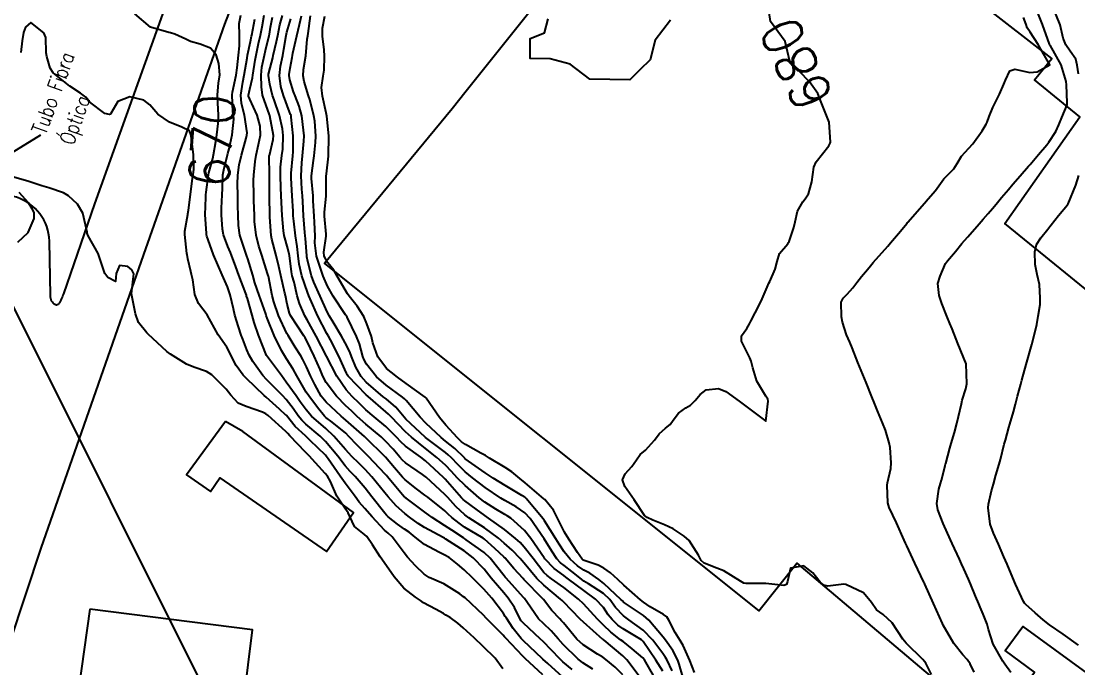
# Model space of a CAD drawing. Header units: metres. Extents: x 298520 to 308411, y 7433745 to 7450750.
# Drawn here: x 300510 to 300615.8, y 7446579.8 to 7446644.5 of the extents above; entities that cross this region are included whole.
import ezdxf
from ezdxf.enums import TextEntityAlignment as Align

# ---------------------------------------------------------------- set-up
doc = ezdxf.new("R2010")
doc.units = ezdxf.units.M
doc.header["$LTSCALE"] = 10
doc.linetypes.add('CONTINUO', pattern=[0])
for name, color, linetype in [('Cotas', 45, 'Continuous'), ('Curvas de Nivel 1m', 11, 'Continuous'), ('Curvas de Nivel 5m', 15, 'Continuous'), ('Edificações', 30, 'Continuous'), ('TEXTO', 45, 'Continuous'), ('Vias Primárias', 230, 'Continuous')]:
    doc.layers.add(name, color=color, linetype=linetype)
doc.styles.add('ROMANS', font='romans', dxfattribs={"height": 0.2})
doc.styles.add('Style-STANDARD', font='STANDARD.shx')

msp = doc.modelspace()

# ---------------------------------------------------------------- linework, layer by layer
at = {"layer": 'Curvas de Nivel 1m', "flags": 128}
for points, elevation in [([(300609.07, 7446579.34), (300608.47, 7446580.18), (300608.26, 7446580.5), (300607.31, 7446582.19), (300606.85, 7446583.64), (300606.71, 7446584.2), (300606.31, 7446585.2), (300606.01, 7446585.9), (300605.87, 7446586.21), (300605.54, 7446587), (300605.03, 7446588.22), (300604.83, 7446588.69), (300604.37, 7446589.73), (300604.14, 7446590.23), (300603.92, 7446590.69), (300603.2, 7446592.24), (300602.42, 7446593.95), (300602.3, 7446594.25), (300601.78, 7446595.61), (300601.65, 7446596.26), (300601.87, 7446597.67), (300602.03, 7446598.26), (300602.12, 7446598.6), (300602.49, 7446600.03), (300602.53, 7446600.21), (300602.55, 7446600.25), (300602.97, 7446601.78), (300603.11, 7446602.24), (300603.42, 7446603.35), (300603.65, 7446604.24), (300603.84, 7446604.94), (300604.13, 7446606.23), (300604.21, 7446606.59), (300604.58, 7446607.72), (300604.66, 7446608.23), (300604.61, 7446610.23), (300603.77, 7446612.24), (300603.19, 7446613.71), (300602.98, 7446614.25), (300602.67, 7446614.99), (300602.17, 7446616.26), (300601.89, 7446617.05), (300601.76, 7446618.26), (300601.99, 7446618.98), (300602.54, 7446620.25), (300602.62, 7446620.37), (300602.74, 7446620.51), (300603.53, 7446621.46), (300604.18, 7446622.24), (300604.44, 7446622.55), (300604.76, 7446622.92), (300605.89, 7446624.21), (300606.31, 7446624.68), (300606.79, 7446625.24), (300607.23, 7446625.76), (300607.59, 7446626.19), (300608.14, 7446626.85), (300608.82, 7446627.66), (300609.26, 7446628.17), (300609.99, 7446629.01), (300610.85, 7446629.98), (300610.93, 7446630.07), (300611, 7446630.15), (300611.84, 7446631.16), (300612.66, 7446632.13), (300612.76, 7446632.25), (300612.88, 7446632.39), (300613.56, 7446633.44), (300613.87, 7446634.12), (300614.17, 7446634.85), (300614.7, 7446636.11), (300614.72, 7446636.32), (300614.63, 7446638.11), (300614.6, 7446638.46), (300614.1, 7446640.12), (300612.99, 7446642.09), (300612.97, 7446642.13), (300612.95, 7446642.18), (300612.23, 7446644.14), (300611.69, 7446645.49)], 682), ([(300615.83, 7446639.22), (300615.72, 7446640.1), (300615.57, 7446640.69), (300614.99, 7446641.47), (300614.56, 7446642.11), (300614.32, 7446642.79), (300613.99, 7446644.12), (300613.26, 7446645.91)], 683), ([(300562.24, 7446579.12), (300560.49, 7446580.75), (300560.26, 7446580.98), (300558.54, 7446582.78), (300558.42, 7446582.92), (300558.29, 7446583.08), (300556.58, 7446584.8), (300556.31, 7446585.08), (300554.46, 7446586.82), (300554.32, 7446586.93), (300553.94, 7446587.21), (300552.34, 7446588.22), (300550.87, 7446588.86), (300550.36, 7446589.17), (300549.5, 7446590.02), (300548.71, 7446590.89), (300548.38, 7446591.31), (300547.17, 7446592.91), (300546.77, 7446593.28), (300546.41, 7446593.59), (300545.18, 7446594.93), (300544.43, 7446595.76), (300543.88, 7446596.39), (300543.46, 7446596.95), (300542.46, 7446598.28), (300541.96, 7446598.98), (300540.77, 7446600.71), (300540.57, 7446600.99), (300540.49, 7446601.08), (300538.97, 7446602.55), (300538.52, 7446602.98), (300538.49, 7446603.01), (300537.47, 7446603.96), (300536.59, 7446605.04), (300536.57, 7446605.07), (300536.54, 7446605.1), (300535.9, 7446605.7), (300534.56, 7446606.89), (300534.36, 7446607.06), (300532.59, 7446608.75), (300532.27, 7446609.08), (300531.55, 7446610.04), (300531.04, 7446611.1), (300530.91, 7446611.4), (300530.62, 7446611.9), (300529.76, 7446613.12), (300528.66, 7446615.13), (300527.79, 7446616.26), (300527.43, 7446617.15), (300527.24, 7446618.62), (300527.1, 7446619.15), (300527.01, 7446619.45), (300526.73, 7446620.72), (300526.65, 7446621.16), (300526.63, 7446621.26), (300526.43, 7446623.16), (300526.43, 7446623.49), (300526.71, 7446625.16), (300526.72, 7446625.23), (300526.79, 7446625.58), (300527, 7446627.16), (300527.19, 7446628.79), (300527.25, 7446629.15), (300527.33, 7446629.64), (300527.28, 7446631.15), (300527.05, 7446632.97), (300527.02, 7446633.15), (300526.88, 7446633.52), (300526.14, 7446633.9), (300524.89, 7446634.4), (300523.74, 7446635.19), (300522.91, 7446636.11), (300522.31, 7446636.6), (300520.92, 7446636.91), (300519.71, 7446636.45), (300519.02, 7446635.25), (300518.98, 7446635.17), (300518.9, 7446635.16), (300518.42, 7446635.25), (300516.91, 7446636.4), (300516.51, 7446636.87), (300516, 7446637.28), (300514.93, 7446637.97), (300513.26, 7446639.32), (300512.96, 7446639.79), (300512.61, 7446640.96), (300512.54, 7446641.33), (300512.51, 7446642.85), (300512.33, 7446643.33), (300511.01, 7446644.35), (300510.47, 7446643.88), (300510.29, 7446643.35), (300510.14, 7446642.51), (300510.01, 7446641.36)], 669), ([(300565.19, 7446579.65), (300564.25, 7446580.41), (300563.93, 7446580.71), (300562.28, 7446582.45), (300561.98, 7446582.73), (300560.3, 7446584.28), (300560.07, 7446584.53), (300559.94, 7446584.76), (300559.4, 7446585.85), (300558.79, 7446586.77), (300558.33, 7446587.33), (300557.08, 7446588.79), (300556.36, 7446589.68), (300555.29, 7446590.81), (300554.38, 7446591.51), (300552.55, 7446592.69), (300552.4, 7446592.78), (300552.27, 7446592.85), (300550.41, 7446593.84), (300549.78, 7446594.25), (300548.92, 7446594.89), (300548.43, 7446595.26), (300547.56, 7446596.03), (300546.78, 7446596.92), (300546.45, 7446597.32), (300545.14, 7446598.93), (300544.48, 7446599.64), (300543.82, 7446600.29), (300543.13, 7446600.96), (300542.82, 7446601.28), (300542.5, 7446601.65), (300541.35, 7446602.98), (300540.53, 7446603.74), (300539.09, 7446605), (300538.55, 7446605.62), (300537.97, 7446606.43), (300537.56, 7446607.03), (300536.58, 7446608.39), (300536.09, 7446609.05), (300534.61, 7446611.06), (300533.79, 7446613.07), (300533.36, 7446614.36), (300533.16, 7446615.08), (300532.68, 7446616.75), (300532.6, 7446617), (300532.58, 7446617.08), (300532.53, 7446617.24), (300531.82, 7446619.09), (300531.53, 7446619.91), (300531.09, 7446621.1), (300530.99, 7446621.36), (300530.74, 7446621.96), (300530.31, 7446623.11), (300530.19, 7446623.68), (300530.1, 7446625.12), (300530.11, 7446625.8), (300530.15, 7446627.12), (300530.18, 7446627.75), (300530.24, 7446629.12), (300530.32, 7446629.63), (300530.69, 7446631.11), (300530.73, 7446631.24), (300530.86, 7446631.71), (300531.17, 7446633.11), (300531.33, 7446634.67), (300531.28, 7446635.1), (300531.23, 7446635.43), (300531.17, 7446637.11), (300531.2, 7446637.38), (300531.57, 7446639.1), (300531.67, 7446639.81), (300531.8, 7446641.1), (300531.9, 7446642.01), (300531.9, 7446643.1), (300531.86, 7446644.24), (300532.04, 7446645.09)], 671), ([(300567.24, 7446579.67), (300566.25, 7446580.31), (300566.04, 7446580.47), (300565.78, 7446580.69), (300564.27, 7446582.16), (300563.78, 7446582.71), (300563.08, 7446583.51), (300562.3, 7446584.24), (300561.82, 7446584.73), (300560.65, 7446586.41), (300560.42, 7446586.75), (300560.32, 7446586.86), (300558.57, 7446588.78), (300558.47, 7446588.89), (300558.36, 7446589.03), (300556.96, 7446590.79), (300556.38, 7446591.35), (300554.58, 7446592.63), (300554.4, 7446592.76), (300554.3, 7446592.82), (300553.14, 7446593.57), (300552.42, 7446594.06), (300551.17, 7446594.86), (300550.43, 7446595.37), (300548.56, 7446596.77), (300548.44, 7446596.86), (300548.43, 7446596.87), (300548.41, 7446596.89), (300548.21, 7446597.13), (300546.7, 7446598.92), (300546.59, 7446599.04), (300546.48, 7446599.17), (300544.81, 7446600.94), (300544.5, 7446601.26), (300543.66, 7446602.1), (300542.85, 7446602.96), (300542.52, 7446603.28), (300541.15, 7446604.37), (300540.54, 7446604.86), (300540.41, 7446604.99), (300539.71, 7446605.84), (300538.82, 7446607.01), (300538.57, 7446607.39), (300537.63, 7446609.02), (300537.25, 7446609.68), (300536.61, 7446610.71), (300536.4, 7446611.04), (300536.1, 7446611.56), (300535.35, 7446613.05), (300534.66, 7446614.77), (300534.57, 7446615.06), (300534.52, 7446615.21), (300533.86, 7446617.07), (300533.44, 7446618.33), (300533.22, 7446619.07), (300532.73, 7446620.71), (300532.64, 7446620.99), (300532.61, 7446621.08), (300532.12, 7446622.47), (300531.94, 7446623.09), (300531.81, 7446624.05), (300531.75, 7446625.1), (300531.73, 7446626.03), (300531.72, 7446627.1), (300531.71, 7446628.2), (300531.74, 7446629.1), (300531.87, 7446630.13), (300532.1, 7446631.09), (300532.57, 7446632.78), (300532.64, 7446633.08), (300532.65, 7446633.31), (300532.39, 7446635.09), (300532.08, 7446636.26), (300532.03, 7446637.09), (300532.24, 7446638.39), (300532.37, 7446639.09), (300532.65, 7446640.77), (300532.71, 7446641.08), (300532.99, 7446642.45), (300533.1, 7446642.97), (300533.12, 7446643.08), (300533.42, 7446644.68)], 672), ([(300570.24, 7446579.11), (300569.48, 7446579.87), (300568.55, 7446580.66), (300568.26, 7446580.87), (300567.73, 7446581.2), (300566.27, 7446582.13), (300565.66, 7446582.69), (300564.3, 7446584.31), (300564.12, 7446584.52), (300563.93, 7446584.71), (300563.13, 7446585.54), (300562.32, 7446586.64), (300562.26, 7446586.73), (300560.35, 7446588.66), (300560.27, 7446588.75), (300559.34, 7446589.74), (300558.46, 7446590.78), (300558.42, 7446590.83), (300558.37, 7446590.87), (300557.43, 7446591.75), (300556.4, 7446592.69), (300556.26, 7446592.8), (300554.41, 7446593.9), (300553.86, 7446594.27), (300553.15, 7446594.84), (300552.78, 7446595.19), (300552.43, 7446595.51), (300550.73, 7446596.87), (300550.45, 7446597.08), (300549.61, 7446597.73), (300548.47, 7446598.63), (300548.21, 7446598.89), (300547.4, 7446599.82), (300546.49, 7446600.89), (300546.46, 7446600.92), (300544.51, 7446602.84), (300544.46, 7446602.89), (300544.41, 7446602.94), (300542.54, 7446604.57), (300542.07, 7446604.97), (300540.56, 7446606.39), (300540.08, 7446606.99), (300539.42, 7446608.16), (300539.01, 7446609.01), (300538.6, 7446609.91), (300538.24, 7446610.64), (300538.02, 7446611.02), (300537.47, 7446611.88), (300536.75, 7446613.04), (300536.64, 7446613.26), (300535.81, 7446615.05), (300535.32, 7446616.41), (300535.15, 7446617.06), (300534.79, 7446618.98), (300534.77, 7446619.06), (300534.71, 7446619.26), (300534.12, 7446621.07), (300533.82, 7446621.99), (300533.56, 7446623.07), (300533.41, 7446624.44), (300533.38, 7446625.07), (300533.34, 7446626.53), (300533.33, 7446627.07), (300533.3, 7446628.6), (300533.32, 7446629.08), (300533.46, 7446630.46), (300533.55, 7446631.07), (300533.8, 7446632.14), (300534, 7446633.07), (300533.97, 7446633.99), (300533.65, 7446635.07), (300532.92, 7446636.7), (300532.81, 7446636.97), (300532.8, 7446637.08), (300532.93, 7446637.68), (300533.2, 7446638.82), (300533.23, 7446639.08), (300533.45, 7446640.59), (300533.55, 7446641.07), (300533.8, 7446642.25), (300533.98, 7446643.07), (300534.15, 7446643.93), (300534.36, 7446645.07)], 673), ([(300571.99, 7446578.86), (300570.64, 7446580.63), (300570.26, 7446581.01), (300568.37, 7446582.57), (300568.28, 7446582.64), (300568.26, 7446582.66), (300566.3, 7446584.37), (300565.99, 7446584.68), (300564.32, 7446586.41), (300564.18, 7446586.56), (300564.02, 7446586.7), (300562.34, 7446588.07), (300561.66, 7446588.74), (300560.37, 7446590.3), (300560.16, 7446590.54), (300559.97, 7446590.76), (300559.18, 7446591.57), (300558.39, 7446592.3), (300557.8, 7446592.79), (300556.41, 7446593.81), (300554.85, 7446594.82), (300554.43, 7446595.12), (300553.55, 7446595.95), (300552.73, 7446596.85), (300552.45, 7446597.15), (300550.58, 7446598.87), (300550.47, 7446598.96), (300550.2, 7446599.14), (300548.49, 7446600.32), (300548.19, 7446600.6), (300547.93, 7446600.9), (300547.26, 7446601.67), (300546.51, 7446602.49), (300546.06, 7446602.92), (300544.53, 7446604.2), (300543.68, 7446604.95), (300543.09, 7446605.51), (300542.55, 7446606.02), (300541.61, 7446606.98), (300540.58, 7446608.36), (300540.24, 7446608.99), (300539.95, 7446609.64), (300539.36, 7446611), (300538.63, 7446612.51), (300538.45, 7446612.83), (300538.33, 7446613.01), (300537.69, 7446613.98), (300537, 7446615.04), (300536.89, 7446615.27), (300536.67, 7446616.2), (300536.49, 7446617.04), (300536.43, 7446617.3), (300536.03, 7446619.05), (300535.82, 7446619.96), (300535.56, 7446621.05), (300535.14, 7446622.67), (300535.06, 7446623.06), (300534.94, 7446624.9), (300534.93, 7446625.06), (300534.9, 7446626.96), (300534.9, 7446627.06), (300534.88, 7446629.02), (300534.88, 7446629.06), (300534.87, 7446631.04), (300534.88, 7446631.06), (300535.28, 7446632.65), (300535.29, 7446633.06), (300534.93, 7446635.03), (300534.92, 7446635.06), (300534.9, 7446635.11), (300534.18, 7446637.07), (300534.09, 7446637.91), (300534.07, 7446639.07), (300534.14, 7446639.89), (300534.39, 7446641.07), (300534.5, 7446641.54), (300534.85, 7446643.06), (300534.88, 7446643.18), (300535.01, 7446643.88), (300535.19, 7446644.89)], 674), ([(300574.24, 7446579.5), (300573.54, 7446580.6), (300572.28, 7446582.45), (300572.11, 7446582.61), (300570.29, 7446583.72), (300569.76, 7446584.1), (300569.18, 7446584.65), (300568.78, 7446585.13), (300568.31, 7446585.84), (300567.53, 7446586.67), (300566.34, 7446587.54), (300564.81, 7446588.7), (300564.56, 7446588.9), (300564.36, 7446589.04), (300563.39, 7446589.74), (300562.44, 7446590.73), (300562.41, 7446590.77), (300562.37, 7446590.83), (300561.04, 7446592.74), (300560.4, 7446593.54), (300559.03, 7446594.77), (300558.66, 7446595.01), (300558.43, 7446595.15), (300557.53, 7446595.69), (300556.44, 7446596.4), (300555.88, 7446596.81), (300554.46, 7446598.04), (300553.68, 7446598.83), (300553.09, 7446599.46), (300552.49, 7446600.08), (300551.63, 7446600.86), (300550.5, 7446601.76), (300549.1, 7446602.88), (300548.52, 7446603.41), (300547.07, 7446604.91), (300546.81, 7446605.18), (300546.55, 7446605.42), (300544.76, 7446606.94), (300544.57, 7446607.12), (300542.77, 7446608.97), (300542.69, 7446609.07), (300542.6, 7446609.29), (300541.82, 7446610.98), (300540.99, 7446612.63), (300540.79, 7446612.99), (300540.64, 7446613.26), (300539.72, 7446615), (300538.96, 7446616.73), (300538.84, 7446617.01), (300538.69, 7446617.37), (300538.13, 7446619.02), (300537.87, 7446620.17), (300537.78, 7446621.02), (300537.66, 7446621.94), (300537.49, 7446623.03), (300537.32, 7446624.48), (300537.28, 7446625.03), (300537.26, 7446625.5), (300537.17, 7446627.03), (300537.06, 7446628.8), (300537.06, 7446629.04), (300537.07, 7446629.27), (300537.22, 7446631.03), (300537.25, 7446631.43), (300537.26, 7446633.03), (300537.07, 7446634.87), (300537.05, 7446635.04), (300537.01, 7446635.15), (300536.91, 7446635.41), (300536.29, 7446637.05), (300536.03, 7446637.95), (300535.91, 7446639.05), (300536.01, 7446640), (300536.22, 7446641.05), (300536.33, 7446641.69), (300536.57, 7446643.04), (300536.64, 7446643.4), (300537.02, 7446644.73)], 676), ([(300575.19, 7446579.52), (300574.69, 7446580.58), (300574.53, 7446580.86), (300574.26, 7446581.25), (300573.26, 7446582.6), (300572.29, 7446583.6), (300570.84, 7446584.62), (300570.31, 7446585.01), (300569.53, 7446585.85), (300568.94, 7446586.65), (300568.33, 7446587.24), (300566.82, 7446588.21), (300566.35, 7446588.49), (300566.1, 7446588.68), (300565.13, 7446589.46), (300564.37, 7446590.04), (300564, 7446590.33), (300563.65, 7446590.71), (300563.15, 7446591.49), (300562.39, 7446592.73), (300560.97, 7446594.74), (300560.43, 7446595.32), (300559.59, 7446595.91), (300558.44, 7446596.55), (300558.05, 7446596.78), (300556.46, 7446597.85), (300555.21, 7446598.81), (300554.48, 7446599.43), (300553.77, 7446600.12), (300553.08, 7446600.84), (300552.78, 7446601.13), (300552.5, 7446601.36), (300550.63, 7446602.75), (300550.51, 7446602.84), (300550.48, 7446602.87), (300548.54, 7446604.7), (300548.37, 7446604.89), (300547.53, 7446605.89), (300546.56, 7446606.71), (300546.28, 7446606.92), (300544.58, 7446608.37), (300544.06, 7446608.95), (300543.53, 7446609.88), (300543.09, 7446610.96), (300542.96, 7446611.31), (300542.62, 7446612.01), (300542.09, 7446612.98), (300541.25, 7446614.39), (300540.89, 7446614.99), (300540.67, 7446615.42), (300539.95, 7446617), (300539.32, 7446618.38), (300539.09, 7446619.01), (300538.73, 7446620.46), (300538.64, 7446620.92), (300538.63, 7446621.01), (300538.49, 7446622.75), (300538.45, 7446623.01), (300538.42, 7446623.36), (300538.31, 7446625.02), (300538.22, 7446626.45), (300538.19, 7446627.02), (300538.14, 7446627.69), (300538.08, 7446629.02), (300538.14, 7446630.31), (300538.21, 7446631.02), (300538.34, 7446632.49), (300538.35, 7446633.02), (300538.31, 7446633.59), (300538.14, 7446635.02), (300537.88, 7446636), (300537.45, 7446637.03), (300537.3, 7446637.41), (300536.94, 7446638.61), (300536.85, 7446639.04), (300536.85, 7446639.14), (300536.95, 7446639.78), (300537.16, 7446640.85), (300537.19, 7446641.04), (300537.23, 7446641.29), (300537.62, 7446643.03), (300537.89, 7446644.14), (300538.09, 7446645.02)], 677), ([(300576.24, 7446578.91), (300575.88, 7446580.2), (300575.75, 7446580.57), (300575.25, 7446581.56), (300574.52, 7446582.59), (300574.28, 7446582.89), (300572.84, 7446584.6), (300572.31, 7446585.05), (300571.03, 7446585.91), (300570.32, 7446586.39), (300570.2, 7446586.51), (300570.09, 7446586.63), (300568.35, 7446588.26), (300567.85, 7446588.66), (300566.95, 7446589.27), (300566.36, 7446589.59), (300565.71, 7446590.03), (300564.97, 7446590.69), (300564.38, 7446591.41), (300563.88, 7446592.2), (300563.56, 7446592.71), (300562.42, 7446594.52), (300562.27, 7446594.73), (300561.42, 7446595.76), (300560.58, 7446596.75), (300560.44, 7446596.87), (300560.14, 7446597.06), (300558.46, 7446598.04), (300557.26, 7446598.79), (300556.48, 7446599.32), (300554.82, 7446600.48), (300554.49, 7446600.73), (300554.45, 7446600.77), (300554.4, 7446600.82), (300553.43, 7446601.76), (300552.51, 7446602.5), (300552.08, 7446602.85), (300550.53, 7446604.29), (300549.97, 7446604.88), (300548.56, 7446606.54), (300548.39, 7446606.73), (300548.19, 7446606.9), (300546.58, 7446608.08), (300545.61, 7446608.93), (300544.61, 7446610.18), (300544.33, 7446610.67), (300544.23, 7446610.95), (300543.89, 7446612.22), (300543.6, 7446612.96), (300542.66, 7446614.87), (300542.61, 7446614.97), (300542.51, 7446615.13), (300541.28, 7446616.98), (300540.7, 7446618), (300540.28, 7446618.99), (300540.02, 7446619.7), (300539.61, 7446621), (300539.44, 7446622.31), (300539.45, 7446623), (300539.39, 7446624.38), (300539.35, 7446625), (300539.28, 7446626.52), (300539.26, 7446627.01), (300539.09, 7446628.75), (300539.09, 7446629.01), (300539.29, 7446630.56), (300539.35, 7446631.01), (300539.51, 7446632.36), (300539.52, 7446633), (300539.43, 7446634.47), (300539.34, 7446635.01), (300538.92, 7446636.64), (300538.84, 7446636.93), (300538.81, 7446637.01), (300538.35, 7446638.44), (300538.25, 7446639.02), (300538.31, 7446639.66), (300538.54, 7446641.02), (300538.67, 7446642.7), (300538.73, 7446643.01), (300538.77, 7446643.24), (300538.99, 7446645.01)], 678), ([(300577.43, 7446579.36), (300576.96, 7446580.55), (300576.27, 7446582.04), (300576.09, 7446582.39), (300575.99, 7446582.56), (300575.5, 7446583.36), (300574.85, 7446584.58), (300574.64, 7446584.92), (300574.31, 7446585.15), (300573, 7446585.91), (300572.32, 7446586.37), (300572, 7446586.61), (300570.34, 7446588.07), (300569.75, 7446588.64), (300569.02, 7446589.31), (300568.36, 7446589.77), (300567.77, 7446590.07), (300566.37, 7446590.54), (300566.28, 7446590.59), (300566.19, 7446590.68), (300565.72, 7446591.34), (300564.85, 7446592.7), (300564.4, 7446593.39), (300563.74, 7446594.71), (300563.31, 7446595.6), (300562.44, 7446596.66), (300562.36, 7446596.73), (300560.47, 7446598.32), (300559.95, 7446598.76), (300559.14, 7446599.43), (300558.48, 7446599.84), (300556.92, 7446600.8), (300556.5, 7446601.04), (300556.03, 7446601.27), (300554.51, 7446602.14), (300554.11, 7446602.43), (300553.69, 7446602.83), (300552.53, 7446604.08), (300551.89, 7446604.86), (300550.56, 7446606.77), (300550.47, 7446606.87), (300548.58, 7446608.25), (300547.71, 7446608.9), (300547.06, 7446609.37), (300546.6, 7446609.75), (300545.73, 7446610.93), (300545.23, 7446612.33), (300545.09, 7446612.94), (300544.65, 7446614.21), (300544.32, 7446614.95), (300543.68, 7446615.97), (300542.86, 7446616.97), (300542.69, 7446617.21), (300541.67, 7446618.98), (300541.32, 7446619.58), (300540.73, 7446620.31), (300540.38, 7446620.99), (300540.33, 7446621.4), (300540.57, 7446622.99), (300540.58, 7446623.17), (300540.39, 7446624.99), (300540.39, 7446625.39), (300540.55, 7446626.99), (300540.56, 7446627.24), (300540.58, 7446628.99), (300540.6, 7446629.23), (300540.81, 7446630.99), (300540.81, 7446631.03), (300540.84, 7446632.99), (300540.84, 7446633.02), (300540.62, 7446634.99), (300540.57, 7446635.33), (300540.21, 7446637), (300540.09, 7446637.84), (300540.25, 7446639), (300540.37, 7446639.58), (300540.41, 7446641), (300540.36, 7446641.62), (300540.19, 7446643), (300540.21, 7446643.79), (300540.43, 7446645)], 679), ([(300605.4, 7446579.37), (300604.99, 7446580.22), (300604.69, 7446580.65), (300604.26, 7446581.13), (300603.37, 7446582.24), (300602.3, 7446584.09), (300602.22, 7446584.25), (300601.64, 7446585.59), (300601.34, 7446586.26), (300600.45, 7446588.18), (300600.4, 7446588.28), (300600.39, 7446588.31), (300600.35, 7446588.38), (300599.48, 7446590.29), (300598.66, 7446592.02), (300598.53, 7446592.3), (300598.4, 7446592.6), (300597.62, 7446594.31), (300596.89, 7446595.86), (300596.76, 7446596.32), (300596.7, 7446598.07), (300596.73, 7446598.32), (300597.06, 7446599.74), (300597.11, 7446600.31), (300596.98, 7446601.84), (300596.91, 7446602.32), (300596.53, 7446603.57), (300596.23, 7446604.32), (300595.74, 7446605.52), (300595.41, 7446606.34), (300595.16, 7446606.93), (300594.58, 7446608.35), (300593.77, 7446610.36), (300593.18, 7446611.81), (300592.95, 7446612.37), (300592.64, 7446613.11), (300592.22, 7446614.37), (300592.13, 7446614.91), (300592.11, 7446616.38), (300592.29, 7446616.77), (300592.69, 7446617.2), (300593.25, 7446617.81), (300593.67, 7446618.36), (300594.12, 7446618.94), (300594.72, 7446619.65), (300595.04, 7446620.03), (300595.31, 7446620.34), (300596.75, 7446621.98), (300596.91, 7446622.16), (300597.04, 7446622.32), (300597.83, 7446623.25), (300598.71, 7446624.3), (300598.74, 7446624.34), (300598.78, 7446624.39), (300600.44, 7446626.28), (300600.81, 7446626.71), (300601.52, 7446627.56), (300602.03, 7446628.26), (300602.36, 7446628.72), (300602.84, 7446629.2), (300603.36, 7446629.73), (300603.71, 7446630.24), (300604.13, 7446630.97), (300604.87, 7446631.77), (300605.27, 7446632.22), (300606.2, 7446633.52), (300606.6, 7446634.2), (300606.7, 7446634.4), (300606.9, 7446634.95), (300607.26, 7446635.85), (300607.43, 7446636.19), (300607.93, 7446637.19), (300608.37, 7446638.19), (300608.55, 7446638.58), (300608.96, 7446639.51), (300609.47, 7446639.67), (300610.96, 7446639.35), (300611.69, 7446639.42), (300612.97, 7446640.13), (300611.79, 7446642.14), (300611.01, 7446643.4), (300610.69, 7446643.83), (300610.59, 7446644.16), (300610.35, 7446644.84)], 681), ([(300558.24, 7446579.72), (300557.47, 7446580.79), (300556.27, 7446581.95), (300555.36, 7446582.81), (300554.29, 7446583.82), (300553.75, 7446584.28), (300552.96, 7446584.84), (300552.55, 7446585.09), (300552.31, 7446585.24), (300551.49, 7446585.68), (300550.32, 7446586.33), (300549.99, 7446586.54), (300549.5, 7446586.88), (300548.34, 7446587.8), (300547.38, 7446588.91), (300546.37, 7446590.35), (300545.97, 7446590.92), (300545.2, 7446592.12), (300544.64, 7446592.94), (300544.4, 7446593.15), (300543.4, 7446593.94), (300542.95, 7446594.96), (300542.77, 7446595.31), (300542.43, 7446595.78), (300541.64, 7446596.98), (300541, 7446598.45), (300540.69, 7446598.99), (300540.48, 7446599.26), (300538.85, 7446601.01), (300538.5, 7446601.37), (300536.92, 7446603.03), (300536.72, 7446603.24), (300536.53, 7446603.44), (300534.75, 7446605.06), (300534.54, 7446605.22), (300534.21, 7446605.4), (300532.55, 7446605.94), (300531.75, 7446606.29), (300531.03, 7446607.1), (300530.57, 7446607.7), (300529.13, 7446609.12), (300528.6, 7446609.45), (300527.32, 7446609.87), (300526.6, 7446610.2), (300525, 7446611.18), (300524.62, 7446611.46), (300522.77, 7446613.2), (300522.64, 7446613.33), (300521.8, 7446614.36), (300521.49, 7446615.22), (300521.34, 7446615.89), (300521.09, 7446617.22), (300521.26, 7446618.67), (300521.31, 7446619.22), (300521.12, 7446619.62), (300520.72, 7446619.95), (300519.9, 7446620.06), (300519.54, 7446619.24), (300519.5, 7446618.44), (300518.71, 7446618.86), (300518.41, 7446619.25), (300518.24, 7446619.74), (300517.74, 7446621.26), (300516.75, 7446623.02), (300516.68, 7446623.19), (300516.66, 7446623.27), (300516.66, 7446623.37), (300516.23, 7446625.28), (300515.68, 7446626.17), (300514.8, 7446627.01), (300514.28, 7446627.31), (300512.81, 7446627.82), (300512.11, 7446628.03), (300510.82, 7446628.45), (300509.3, 7446628.89)], 668), ([(300615.85, 7446582.09), (300614.29, 7446583.2), (300612.95, 7446584.12), (300612.31, 7446584.61), (300611.5, 7446585.33), (300610.58, 7446586.16), (300610.44, 7446586.27), (300610.33, 7446586.44), (300609.55, 7446588.17), (300608.93, 7446589.61), (300608.69, 7446590.18), (300608.38, 7446590.91), (300607.82, 7446592.19), (300607.32, 7446593.28), (300607.01, 7446594.19), (300606.81, 7446595.83), (300606.84, 7446596.2), (300607.14, 7446597.51), (300607.33, 7446598.19), (300607.58, 7446599.08), (300607.9, 7446600.19), (300608.03, 7446600.66), (300608.41, 7446602.18), (300608.43, 7446602.27), (300608.52, 7446602.57), (300608.88, 7446603.84), (300608.98, 7446604.18), (300609.32, 7446605.41), (300609.52, 7446606.17), (300609.74, 7446607), (300610.06, 7446608.17), (300610.17, 7446608.58), (300610.61, 7446610.16), (300611.16, 7446612.15), (300611.48, 7446613.31), (300611.66, 7446614.14), (300611.81, 7446615), (300611.99, 7446616.14), (300612.02, 7446616.8), (300611.94, 7446618.14), (300611.72, 7446619.14), (300611.49, 7446620.14), (300611.46, 7446621.42), (300611.65, 7446622.14), (300612.08, 7446622.81), (300612.77, 7446623.68), (300612.96, 7446623.94), (300613.09, 7446624.13), (300613.85, 7446625.06), (300614.73, 7446626.11), (300614.77, 7446626.15), (300614.8, 7446626.22), (300615.57, 7446628.1), (300615.87, 7446629.06)], 683), ([(300509.71, 7446622.4), (300510.75, 7446623.35), (300511.36, 7446624.75), (300511.35, 7446625.34), (300511.16, 7446625.72), (300510.79, 7446626.33), (300509.86, 7446627.36)], 667)]:
    msp.add_lwpolyline(points, dxfattribs=dict(at, elevation=elevation))
at = {"layer": 'Curvas de Nivel 5m', "flags": 128}
for points, elevation in [([(300601.13, 7446579.15), (300600.58, 7446580.28), (300600.44, 7446580.46), (300600.26, 7446580.64), (300598.59, 7446582.3), (300598.28, 7446582.68), (300597.18, 7446584.31), (300596.31, 7446585.16), (300595.62, 7446585.63), (300595.13, 7446586.34), (300594.34, 7446587.33), (300592.56, 7446588.16), (300592.35, 7446588.19), (300590.75, 7446587.99), (300590.35, 7446588.08), (300589.99, 7446588.4), (300589.26, 7446589.31), (300588.37, 7446590.02), (300587.02, 7446589.78), (300586.71, 7446588.44), (300586.64, 7446588.14), (300586.35, 7446588.06), (300584.57, 7446588.24), (300584.35, 7446588.26), (300582.59, 7446588.25), (300582.35, 7446588.29), (300582.02, 7446588.49), (300580.36, 7446589.52), (300579.65, 7446589.8), (300578.37, 7446590.29), (300578.1, 7446590.54), (300577.82, 7446591.1), (300576.88, 7446592.56), (300576.4, 7446593), (300575.27, 7446593.72), (300574.42, 7446594.12), (300573.26, 7446594.6), (300572.67, 7446594.85), (300572.43, 7446595.05), (300571.38, 7446596.62), (300570.46, 7446597.96), (300570.2, 7446598.63), (300570.48, 7446599.23), (300571.15, 7446599.96), (300571.63, 7446600.62), (300571.97, 7446601.14), (300572.5, 7446601.59), (300573.43, 7446602.6), (300573.89, 7446603.22), (300574.53, 7446603.77), (300574.97, 7446604.14), (300575.3, 7446604.57), (300575.83, 7446605.28), (300576.56, 7446605.82), (300577.02, 7446606.09), (300577.48, 7446606.55), (300577.98, 7446607.14), (300578.58, 7446607.61), (300579.81, 7446607.76), (300580.57, 7446607.46), (300581.9, 7446606.5), (300582.56, 7446605.99), (300584.54, 7446604.47), (300584.8, 7446606.47), (300584.76, 7446606.67), (300584.57, 7446606.97), (300583.64, 7446608.48), (300583.27, 7446609.82), (300583.09, 7446610.48), (300582.96, 7446610.83), (300582.62, 7446611.47), (300582.12, 7446612.5), (300582.11, 7446613.03), (300582.65, 7446613.74), (300582.92, 7446614.22), (300583.04, 7446614.48), (300583.5, 7446615.31), (300584.09, 7446616.47), (300584.7, 7446617.88), (300584.87, 7446618.29), (300584.95, 7446618.46), (300585.48, 7446619.7), (300585.7, 7446620.45), (300585.94, 7446621.25), (300586.75, 7446622.21), (300586.84, 7446622.35), (300586.88, 7446622.44), (300587.35, 7446623.86), (300587.49, 7446624.43), (300587.74, 7446625.49), (300588.25, 7446626.43), (300588.5, 7446626.73), (300588.81, 7446627.23), (300589.16, 7446628.41), (300589.37, 7446629.88), (300589.6, 7446630.41), (300590.87, 7446632.01), (300590.99, 7446632.27), (300591.02, 7446632.39), (300590.89, 7446634.39), (300590.09, 7446636.4), (300589.77, 7446637.24), (300588.94, 7446638.42), (300586.97, 7446640.44), (300586.49, 7446642.45), (300585.01, 7446644.46), (300584.71, 7446646.47)], 680), ([(300564.23, 7446578.87), (300562.73, 7446580.24), (300562.25, 7446580.68), (300562.2, 7446580.73), (300560.28, 7446582.55), (300560.09, 7446582.75), (300559.28, 7446583.75), (300558.6, 7446584.78), (300558.49, 7446584.96), (300558.31, 7446585.25), (300557.14, 7446586.79), (300556.34, 7446587.7), (300555.2, 7446588.81), (300554.36, 7446589.62), (300553.72, 7446590.18), (300552.86, 7446590.84), (300552.38, 7446591.13), (300551.85, 7446591.39), (300550.39, 7446592.16), (300549.47, 7446592.88), (300548.88, 7446593.37), (300548.41, 7446593.7), (300547.71, 7446594.2), (300546.78, 7446594.91), (300546.59, 7446595.08), (300546.43, 7446595.27), (300545.15, 7446596.93), (300544.46, 7446597.8), (300543.47, 7446598.95), (300542.98, 7446599.46), (300542.48, 7446600.01), (300541.73, 7446600.98), (300540.51, 7446602.46), (300539.98, 7446603), (300538.53, 7446604.2), (300538.12, 7446604.59), (300537.77, 7446605.02), (300537.26, 7446605.74), (300536.56, 7446606.64), (300536.19, 7446607.04), (300534.59, 7446608.64), (300534.22, 7446609.06), (300533.24, 7446610.44), (300532.86, 7446611.08), (300532.62, 7446611.62), (300532.22, 7446612.68), (300532.07, 7446613.09), (300531.8, 7446613.93), (300531.44, 7446615.1), (300531.28, 7446615.71), (300530.95, 7446617.11), (300530.7, 7446617.92), (300530.17, 7446619.12), (300529.72, 7446620.12), (300529.31, 7446621.12), (300528.75, 7446622.62), (300528.61, 7446622.99), (300528.59, 7446623.13), (300528.58, 7446623.3), (300528.47, 7446625.13), (300528.51, 7446626.85), (300528.54, 7446627.13), (300528.57, 7446627.37), (300528.8, 7446629.13), (300528.83, 7446629.31), (300529.22, 7446630.76), (300529.3, 7446631.13), (300529.53, 7446632.46), (300529.64, 7446633.12), (300529.76, 7446634.25), (300529.78, 7446635.12), (300529.73, 7446636.3), (300529.69, 7446637.12), (300529.79, 7446638.27), (300529.93, 7446639.12), (300529.84, 7446640.25), (300529.57, 7446641.12), (300528.98, 7446641.8), (300527.95, 7446642.17), (300526.99, 7446642.45), (300526.51, 7446642.68), (300525.41, 7446643.17), (300525, 7446643.32), (300524.83, 7446643.35), (300523, 7446643.9), (300521.43, 7446645.22)], 670), ([(300573.6, 7446578.6), (300572.69, 7446580.16), (300572.42, 7446580.61), (300572.26, 7446580.81), (300571.17, 7446581.72), (300570.28, 7446582.44), (300570.03, 7446582.63), (300569.04, 7446583.4), (300568.3, 7446584.07), (300567.71, 7446584.67), (300566.32, 7446586.21), (300565.82, 7446586.69), (300564.34, 7446587.84), (300563.12, 7446588.72), (300562.68, 7446589.05), (300562.36, 7446589.36), (300561.27, 7446590.74), (300560.38, 7446591.88), (300559.97, 7446592.34), (300559.5, 7446592.76), (300558.41, 7446593.65), (300556.8, 7446594.8), (300556.43, 7446595.06), (300555.56, 7446595.68), (300554.44, 7446596.51), (300554.28, 7446596.66), (300554.12, 7446596.82), (300552.47, 7446598.69), (300552.32, 7446598.85), (300550.49, 7446600.51), (300550.03, 7446600.87), (300548.5, 7446601.98), (300548.04, 7446602.43), (300547.6, 7446602.9), (300546.53, 7446603.94), (300545.37, 7446604.93), (300544.55, 7446605.63), (300543.88, 7446606.27), (300543.16, 7446606.96), (300542.57, 7446607.61), (300541.62, 7446608.98), (300540.61, 7446610.99), (300539.57, 7446613), (300538.66, 7446614.61), (300538.43, 7446615.01), (300537.89, 7446616.24), (300537.68, 7446617.03), (300537.35, 7446618.38), (300537.17, 7446619.03), (300537.09, 7446619.41), (300536.91, 7446621.04), (300536.88, 7446621.19), (300536.74, 7446621.75), (300536.37, 7446623.04), (300536.29, 7446623.51), (300536.17, 7446625.05), (300536.14, 7446625.7), (300536.07, 7446627.05), (300536.04, 7446627.82), (300535.99, 7446629.05), (300536, 7446629.89), (300536.12, 7446631.05), (300536.22, 7446631.69), (300536.28, 7446633.05), (300536.21, 7446633.72), (300535.9, 7446635.05), (300535.36, 7446636.62), (300535.2, 7446637.06), (300534.93, 7446638.2), (300534.8, 7446639.06), (300534.8, 7446639.2), (300534.95, 7446639.81), (300535.22, 7446640.81), (300535.28, 7446641.06), (300535.6, 7446642.44), (300535.72, 7446643.05), (300535.93, 7446644.13), (300536.19, 7446645.04)], 675), ([(300575.01, 7446644.58), (300573.49, 7446642.6), (300572.97, 7446640.61), (300571.96, 7446639.62), (300570.94, 7446638.63), (300568.94, 7446638.65), (300566.94, 7446638.68), (300564.97, 7446640.2), (300562.97, 7446640.73), (300560.97, 7446640.75), (300560.99, 7446642.75), (300562.41, 7446643.32), (300562.79, 7446644.73)], 680)]:
    msp.add_lwpolyline(points, dxfattribs=dict(at, elevation=elevation))
at = {"layer": 'Edificações'}
for points in [[(300569.34, 7446655.97), (300554.58, 7446637.48), (300553.17, 7446635.72), (300540.4, 7446620.26), (300583.86, 7446585.51), (300587.67, 7446590.28), (300603.8, 7446576.66), (300607.77, 7446574.38), (300611.44, 7446579.38), (300608.5, 7446581.54), (300610.27, 7446583.95), (300616.69, 7446579.3)], [(300635.61, 7446602.17), (300608.48, 7446624.25), (300615.96, 7446634.92), (300611.44, 7446638.62), (300613.17, 7446640.74), (300601.11, 7446650.16)]]:
    msp.add_lwpolyline(points, dxfattribs=at)
for points in [[(300530.51, 7446604.45), (300526.58, 7446599.13), (300528.98, 7446597.45), (300529.94, 7446598.82), (300540.59, 7446591.45), (300543.29, 7446595.36), (300532.24, 7446603.44)], [(300516.92, 7446585.7), (300515.22, 7446573.58), (300527.14, 7446572.12), (300527.4, 7446574.01), (300531.92, 7446573.37), (300533.2, 7446583.63)]]:
    msp.add_lwpolyline(points, close=True, dxfattribs=at)
at = {"layer": 'TEXTO', "linetype": 'CONTINUO'}
for points in [[(300503.65, 7446628, 0), (300512.02, 7446633.11, 0)], [(300534.31, 7446565.89, 0), (300503.69, 7446627.1, 0)]]:
    msp.add_polyline3d(points, dxfattribs=at)
at = {"layer": 'Vias Primárias'}
for points in [[(300558.76, 7446713.02), (300547.65, 7446696.75), (300541.14, 7446685.81), (300534.55, 7446672.68), (300525.62, 7446649.23), (300517.4, 7446626.23), (300514.28, 7446617.22, -0.053261), (300513.8, 7446616.21, -0.388995), (300513.49, 7446616.12, -0.323827), (300513, 7446617.04), (300512.87, 7446622.5, 0.321955), (300509.57, 7446626.87, -0.07166), (300507.31, 7446627.94, -3.312335)], [(300490.13, 7446434.5), (300492.35, 7446476.45, -0.035357), (300492.94, 7446481.19, -0.000426), (300493.39, 7446483.48), (300494.75, 7446507.84, -0.078835), (300494.98, 7446512.03), (300496.18, 7446525.51), (300498.79, 7446546.38, -0.047046), (300500.64, 7446554.75, 0.038426), (300502.09, 7446560.79, -0.05556), (300504.78, 7446570.51, 0.018505), (300507.34, 7446577.67), (300512.04, 7446591.78), (300522.1, 7446620.47), (300530.43, 7446644.17), (300542.07, 7446674.22, -0.069875), (300551.19, 7446690.56, -0.116369), (300554.51, 7446693.3, -0.21833), (300558.62, 7446693.42, -0.079432), (300561, 7446691.93), (300585.64, 7446671.26), (300596.97, 7446661.78), (300622.21, 7446640.53)]]:
    msp.add_lwpolyline(points, format="xyb", dxfattribs=at)

# ---------------------------------------------------------------- texts
at = {"layer": 'Cotas', "style": 'Style-STANDARD'}
for s, rotation, p in [('680', 115.6732, (300587.6, 7446640.19, 680)), ('670', 85.4096, (300529.14, 7446632.53, 670))]:
    msp.add_text(s, height=4, rotation=rotation, dxfattribs=at).set_placement(p, align=Align.MIDDLE_CENTER)
at = {"layer": 'TEXTO', "style": 'ROMANS', "width": 0.8}
for s, p in [('Tubo Fibra', (300512.49, 7446633.05)), ('Óptica', (300515.25, 7446632))]:
    msp.add_text(s, height=1.5, rotation=70, dxfattribs=at).set_placement(p)

doc.saveas('drawing.dxf')
